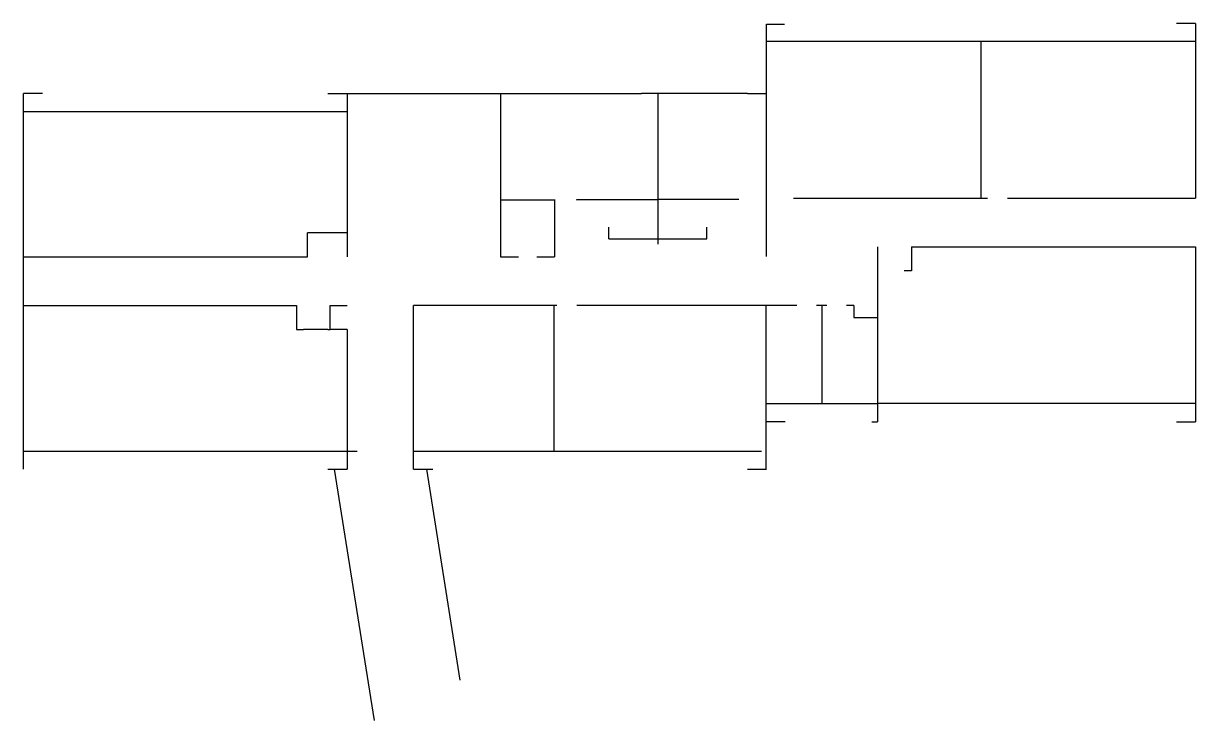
# Model space of a CAD drawing. Header units: metres. Extents: x 147 to 199, y 6.7 to 37.6.
import ezdxf

# ---------------------------------------------------------------- set-up
doc = ezdxf.new("R2010")
doc.units = ezdxf.units.M
doc.header["$LTSCALE"] = 0.001
doc.linetypes.add('CONTINU', pattern=[0])
doc.layers.add('ARQ', color=7, linetype='Continuous')

msp = doc.modelspace()

# ---------------------------------------------------------------- linework, layer by layer
at = {"layer": 'ARQ'}
for p, q in [((179.95, 27.317, 0), (179.95, 37.617, 0)), ((179.95, 37.617, 0), (180.75, 37.617, 0)), ((198.975, 37.642, 0), (198.125, 37.642, 0)), ((198.975, 37.642, 0), (198.975, 29.892, 0)), ((198.975, 36.842, 0), (179.95, 36.842, 0)), ((189.45, 36.842, 0), (189.45, 29.892, 0)), ((147.005, 25.142, 0), (147.005, 34.542, 0)), ((147.855, 34.542, 0), (147.005, 34.542, 0)), ((160.505, 34.542, 0), (161.355, 34.542, 0)), ((161.355, 34.542, 0), (161.355, 27.292, 0)), ((161.355, 34.542, 0), (168.155, 34.542, 0)), ((168.155, 34.542, 0), (174.405, 34.542, 0)), ((168.155, 34.542, 0), (168.155, 27.292, 0)), ((175.855, 34.542, 0), (174.405, 34.542, 0)), ((175.13, 34.542, 0), (175.13, 27.867, 0)), ((179.105, 34.542, 0), (175.855, 34.542, 0)), ((179.105, 34.542, 0), (179.95, 34.542, 0)), ((147.005, 33.742, 0), (161.355, 33.742, 0)), ((170.555, 29.817, 0), (168.155, 29.817, 0)), ((170.555, 29.842, 0), (170.555, 27.292, 0)), ((171.548, 29.842, 0), (175.13, 29.842, 0)), ((171.548, 29.817, 0), (171.548, 29.842, 0)), ((178.725, 29.842, 0), (175.13, 29.842, 0)), ((181.155, 29.892, 0), (189.75, 29.892, 0)), ((190.63, 29.892, 0), (198.975, 29.892, 0)), ((172.955, 28.092, 0), (172.955, 28.612, 0)), ((177.305, 28.092, 0), (177.305, 28.612, 0)), ((161.355, 28.362, 0), (159.605, 28.362, 0)), ((159.605, 27.292, 0), (159.605, 28.362, 0)), ((172.955, 28.092, 0), (175.13, 28.092, 0)), ((175.13, 28.092, 0), (177.305, 28.092, 0)), ((184.875, 27.742, 0), (184.875, 19.992, 0)), ((186.375, 27.742, 0), (198.975, 27.742, 0)), ((186.375, 27.742, 0), (186.375, 26.672, 0)), ((198.975, 27.742, 0), (198.975, 19.992, 0)), ((147.005, 27.292, 0), (159.605, 27.292, 0)), ((168.155, 27.292, 0), (168.962, 27.292, 0)), ((169.762, 27.292, 0), (170.555, 27.292, 0)), ((186.375, 26.672, 0), (186.055, 26.672, 0)), ((147.005, 25.142, 0), (159.105, 25.142, 0)), ((147.005, 17.892, 0), (147.005, 25.142, 0)), ((159.105, 25.142, 0), (159.105, 24.072, 0)), ((160.605, 25.142, 0), (161.355, 25.142, 0)), ((160.605, 24.072, 0), (160.605, 25.142, 0)), ((164.305, 17.892, 0), (164.305, 25.142, 0)), ((170.655, 25.142, 0), (164.305, 25.142, 0)), ((179.93, 25.142, 0), (171.535, 25.142, 0)), ((181.295, 25.142, 0), (179.95, 25.142, 0)), ((182.625, 25.142, 0), (182.175, 25.142, 0)), ((182.4, 25.142, 0), (182.4, 20.792, 0)), ((183.83, 25.142, 0), (183.505, 25.142, 0)), ((183.83, 25.142, 0), (183.83, 24.617, 0)), ((183.83, 24.617, 0), (184.875, 24.617, 0)), ((159.105, 24.072, 0), (159.425, 24.072, 0)), ((160.505, 24.072, 0), (159.425, 24.072, 0)), ((160.505, 24.072, 0), (160.605, 24.072, 0)), ((161.355, 24.072, 0), (160.605, 24.072, 0)), ((161.355, 24.072, 0), (161.355, 17.892, 0)), ((179.93, 20.792, 0), (180.775, 20.792, 0)), ((180.775, 20.792, 0), (184.875, 20.792, 0)), ((198.975, 20.792, 0), (184.875, 20.792, 0)), ((180.775, 19.992, 0), (179.955, 19.992, 0)), ((184.625, 19.992, 0), (184.875, 19.992, 0)), ((198.125, 19.992, 0), (198.975, 19.992, 0)), ((147.005, 18.692, 0), (161.805, 18.692, 0)), ((161.35, 18.672, 0), (161.35, 18.672, 0)), ((164.305, 18.692, 0), (179.73, 18.692, 0)), ((160.505, 17.892, 0), (161.355, 17.892, 0)), ((162.569, 6.748, 0), (160.803, 17.892, 0)), ((164.305, 17.892, 0), (165.155, 17.892, 0)), ((164.876, 17.892, 0), (166.359, 8.533, 0)), ((179.105, 17.892, 0), (179.955, 17.892, 0))]:
    msp.add_line(p, q, dxfattribs=at)
at = {"layer": 'ARQ', "linetype": 'CONTINU'}
for p, q in [((170.53, 18.692, 0), (170.53, 25.142, 0)), ((179.93, 17.917, 0), (179.93, 25.117, 0))]:
    msp.add_line(p, q, dxfattribs=at)

doc.saveas('drawing.dxf')
